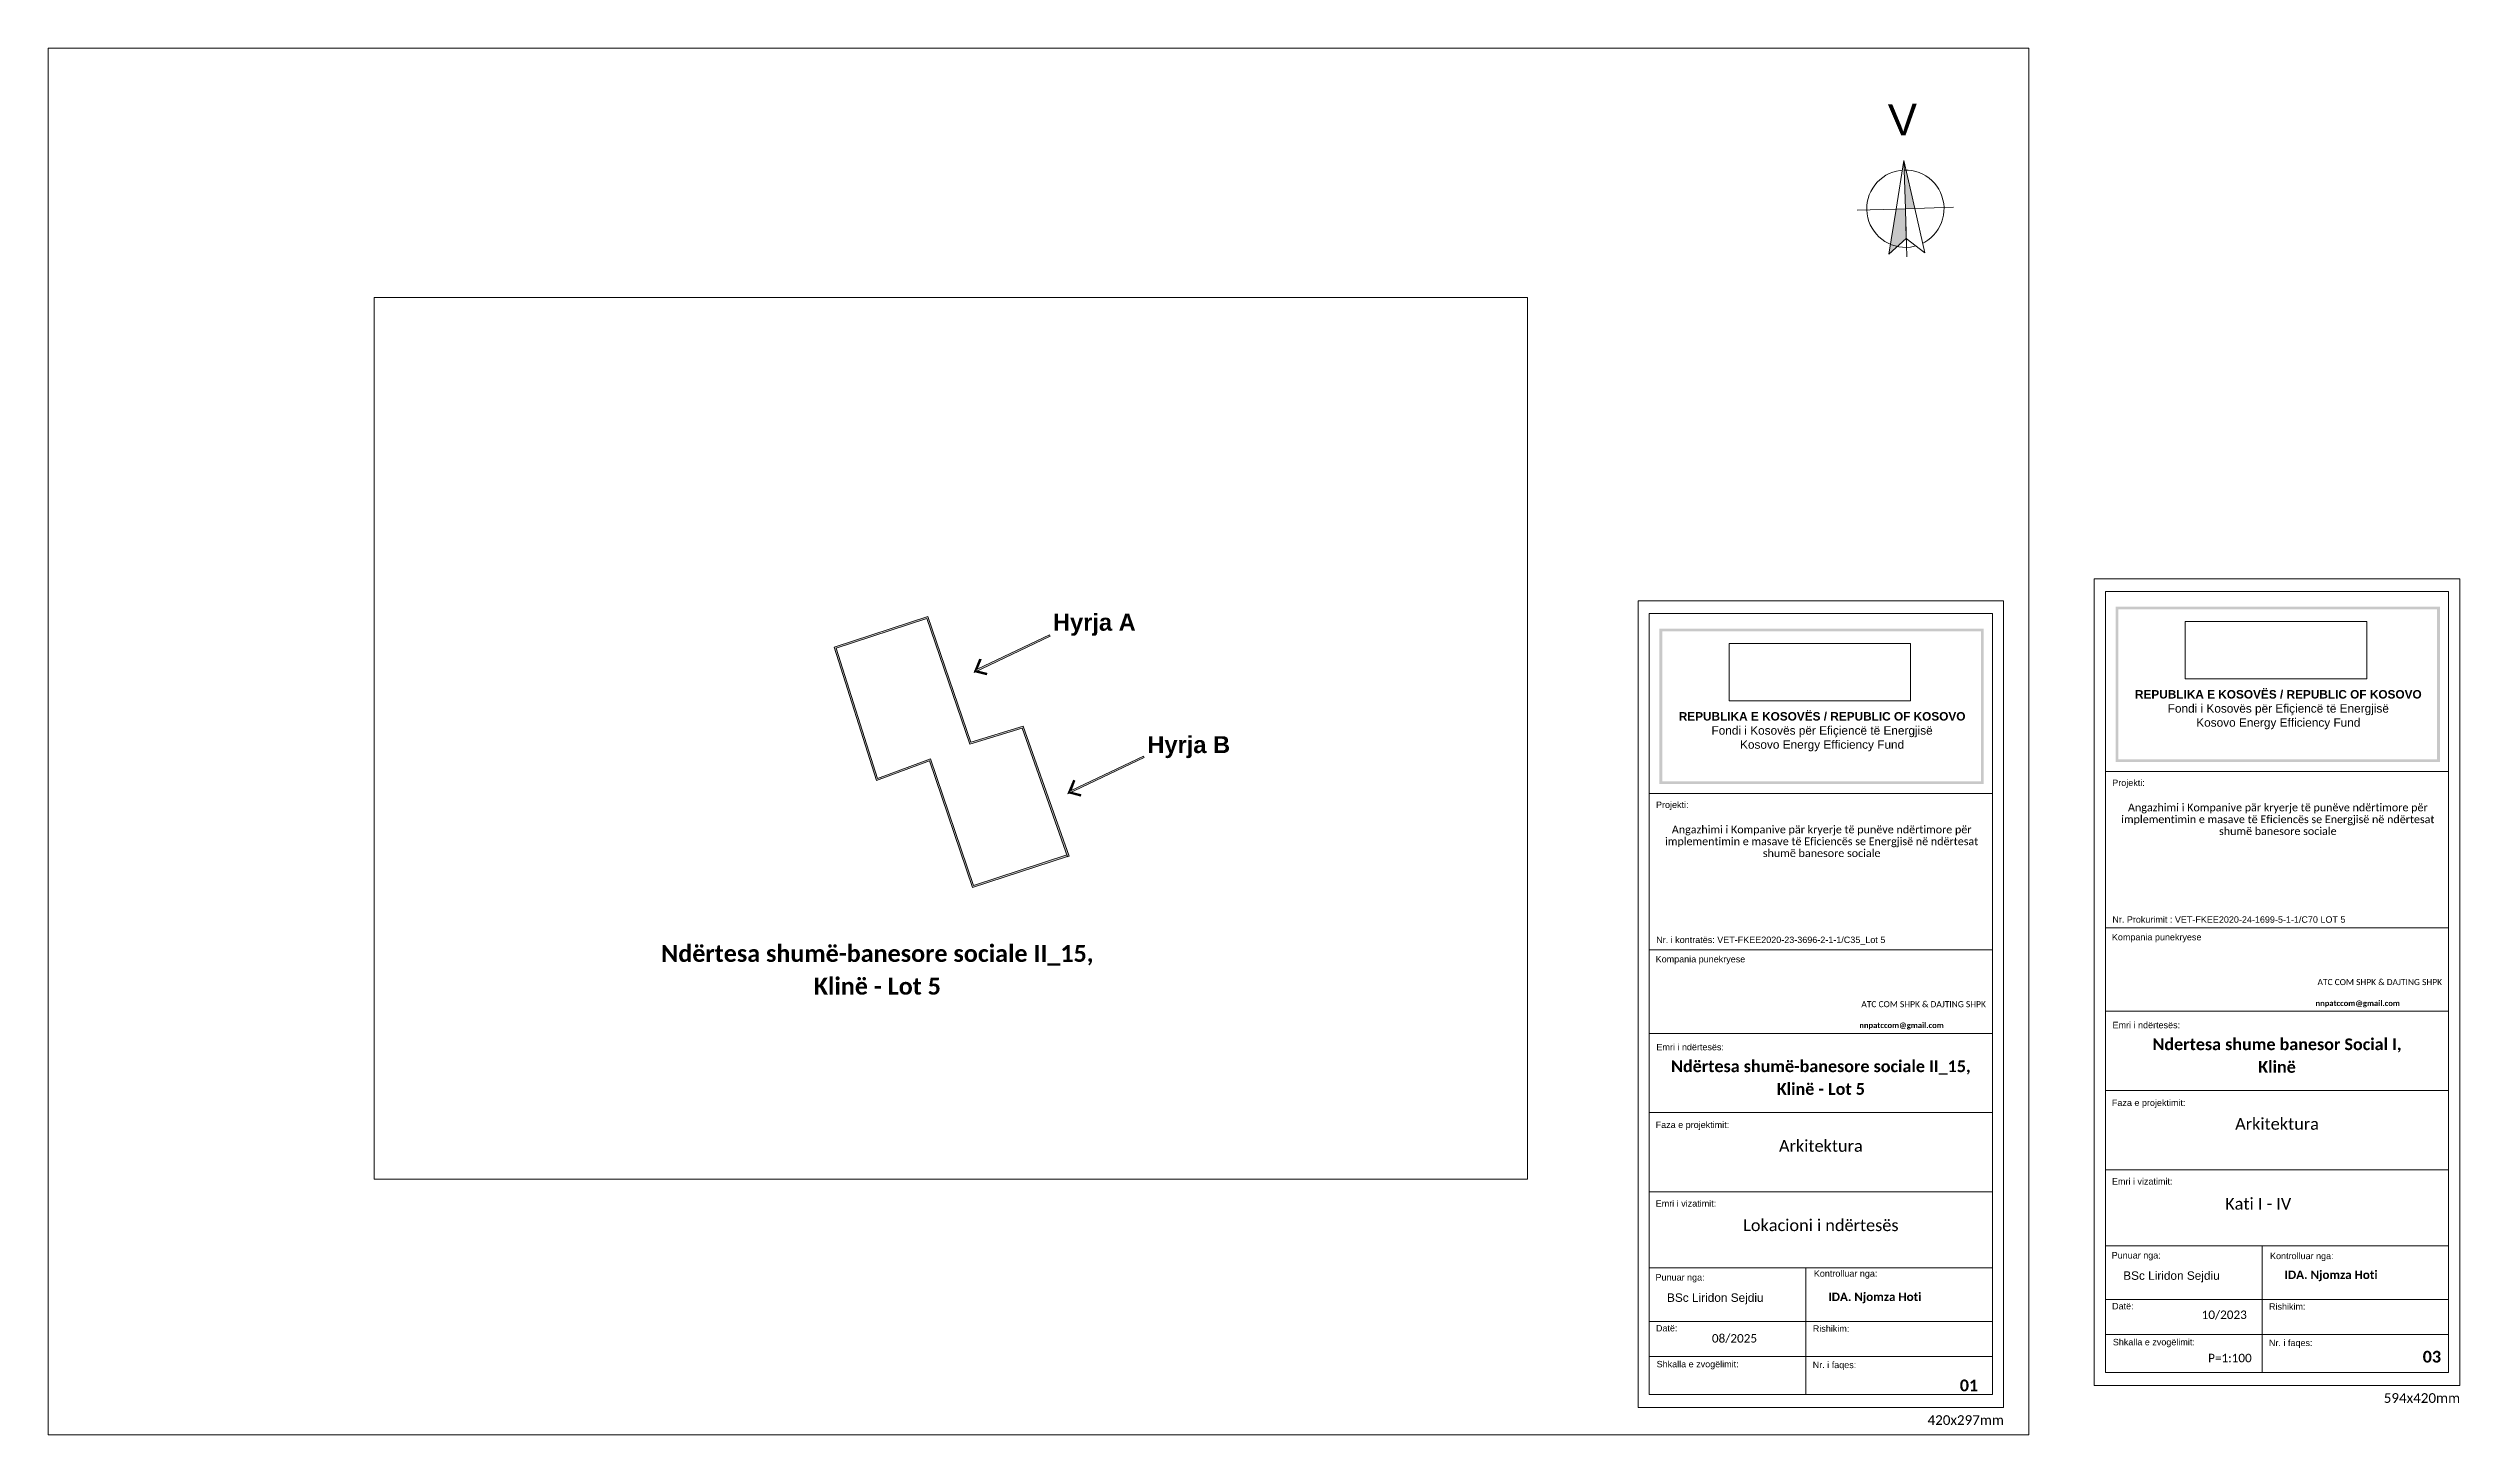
# Model space of a CAD drawing. Header units: feet. Extents: x 2814058 to 2863978, y -67651 to -38951.
import ezdxf
from ezdxf.enums import TextEntityAlignment as Align

# ---------------------------------------------------------------- set-up
doc = ezdxf.new("R2010")
doc.units = ezdxf.units.FT
doc.header["$MEASUREMENT"] = 0
doc.header["$XCLIPFRAME"] = 0
doc.set_wipeout_variables(frame=1)
doc.linetypes.add('Wipeout_Contour', pattern=[1000, 0, -1000])
for name, color, linetype, lineweight in [('Annotation - Text_Pen_No__1', 7, 'Continuous', 0), ('Annotation - Text_Pen_No__20', 1, 'Continuous', 0), ('Dimensioning - General_Pen_No__41', 7, 'Continuous', 0), ('Interior - Furniture _Pen_No__1', 7, 'Continuous', 0), ('Shell - Roof_Pen_No__1', 7, 'Continuous', 0), ('Shell - Roof_Pen_No__21', 7, 'Continuous', 0), ('Structural - Bearing_Pen_No__20', 1, 'Continuous', 0)]:
    doc.layers.add(name, color=color, linetype=linetype, lineweight=lineweight)
for name, color, linetype, lineweight, true_color in [('Annotation - Text_Pen_No__61', 7, 'Continuous', 0, 0x6a6a6a), ('Shell - Roof_Pen_No__61', 7, 'Continuous', 0, 0x6a6a6a), ('Structural - Bearing_Pen_No__86', 7, 'Continuous', 0, 0x5555ff)]:
    doc.layers.add(name, color=color, linetype=linetype, lineweight=lineweight, true_color=true_color)
for name, color, linetype in [('Drawing & Figure', 7, 'Continuous'), ('Interior - Furniture', 7, 'Continuous'), ('Structural - Bearing', 7, 'Continuous')]:
    doc.layers.add(name, color=color, linetype=linetype)
doc.styles.add('GENERATED_STYLE_1', font='arial.ttf')
doc.styles.add('GENERATED_STYLE_2', font='arialbd.ttf')
doc.styles.add('GENERATED_STYLE_3', font='calibrib.ttf')
doc.styles.add('GENERATED_STYLE_4', font='calibri.ttf')
doc.styles.add('GENERATED_STYLE_5', font='calibril.ttf')
picture_1 = doc.add_image_def('image1.png', size_in_pixel=(354, 134))
picture_2 = doc.add_image_def('image2.png', size_in_pixel=(943, 721))

# ---------------------------------------------------------------- blocks, each defined once
blk = doc.blocks.new('Wall_1', base_point=(2834784, -51093))
at = {"layer": 'Structural - Bearing_Pen_No__20', "linetype": 'Continuous', "lineweight": 0}
blk.add_hatch(color=1, dxfattribs=at).paths.add_polyline_path([(2834784, -51093), (2833286, -51807), (2833223, -51873), (2834798, -51123)])
at = {"layer": 'Structural - Bearing_Pen_No__20', "color": 1, "linetype": 'Continuous', "lineweight": 0, "flags": 128}
for points in [[(2833223, -51873), (2834798, -51123)], [(2834784, -51093), (2833286, -51807)], [(2834798, -51123), (2834784, -51093)]]:
    blk.add_lwpolyline(points, dxfattribs=at)
blk = doc.blocks.new('Wall_2', base_point=(2833286, -51807))
at = {"layer": 'Structural - Bearing_Pen_No__20', "linetype": 'Continuous', "lineweight": 0}
blk.add_hatch(color=1, dxfattribs=at).paths.add_polyline_path([(2833286, -51807), (2833368, -51606), (2833337, -51594), (2833223, -51873)])
at = {"layer": 'Structural - Bearing_Pen_No__20', "color": 1, "linetype": 'Continuous', "lineweight": 0, "flags": 128}
for points in [[(2833337, -51594), (2833223, -51873)], [(2833286, -51807), (2833368, -51606)], [(2833368, -51606), (2833337, -51594)]]:
    blk.add_lwpolyline(points, dxfattribs=at)
blk = doc.blocks.new('Wall_3', base_point=(2833230, -51856))
at = {"layer": 'Structural - Bearing_Pen_No__20', "linetype": 'Continuous', "lineweight": 0}
blk.add_hatch(color=1, dxfattribs=at).paths.add_polyline_path([(2833230, -51856), (2833482, -51920), (2833490, -51888), (2833238, -51825)])
at = {"layer": 'Structural - Bearing_Pen_No__20', "color": 1, "linetype": 'Continuous', "lineweight": 0, "flags": 128}
for points in [[(2833238, -51825), (2833230, -51856)], [(2833230, -51856), (2833482, -51920)], [(2833490, -51888), (2833238, -51825)], [(2833482, -51920), (2833490, -51888)]]:
    blk.add_lwpolyline(points, dxfattribs=at)
blk = doc.blocks.new('Wall_4', base_point=(2836728, -53603))
at = {"layer": 'Structural - Bearing_Pen_No__20', "linetype": 'Continuous', "lineweight": 0}
blk.add_hatch(color=1, dxfattribs=at).paths.add_polyline_path([(2836728, -53603), (2835230, -54316), (2835167, -54382), (2836743, -53633)])
at = {"layer": 'Structural - Bearing_Pen_No__20', "color": 1, "linetype": 'Continuous', "lineweight": 0, "flags": 128}
for points in [[(2835167, -54382), (2836743, -53633)], [(2836728, -53603), (2835230, -54316)], [(2836743, -53633), (2836728, -53603)]]:
    blk.add_lwpolyline(points, dxfattribs=at)
blk = doc.blocks.new('Wall_5', base_point=(2835230, -54316))
at = {"layer": 'Structural - Bearing_Pen_No__20', "linetype": 'Continuous', "lineweight": 0}
blk.add_hatch(color=1, dxfattribs=at).paths.add_polyline_path([(2835230, -54316), (2835312, -54116), (2835282, -54104), (2835167, -54382)])
at = {"layer": 'Structural - Bearing_Pen_No__20', "color": 1, "linetype": 'Continuous', "lineweight": 0, "flags": 128}
for points in [[(2835282, -54104), (2835167, -54382)], [(2835230, -54316), (2835312, -54116)], [(2835312, -54116), (2835282, -54104)]]:
    blk.add_lwpolyline(points, dxfattribs=at)
blk = doc.blocks.new('Wall_6', base_point=(2835174, -54366))
at = {"layer": 'Structural - Bearing_Pen_No__20', "linetype": 'Continuous', "lineweight": 0}
blk.add_hatch(color=1, dxfattribs=at).paths.add_polyline_path([(2835174, -54366), (2835426, -54430), (2835434, -54398), (2835182, -54334)])
at = {"layer": 'Structural - Bearing_Pen_No__20', "color": 1, "linetype": 'Continuous', "lineweight": 0, "flags": 128}
for points in [[(2835182, -54334), (2835174, -54366)], [(2835174, -54366), (2835426, -54430)], [(2835434, -54398), (2835182, -54334)], [(2835426, -54430), (2835434, -54398)]]:
    blk.add_lwpolyline(points, dxfattribs=at)
blk = doc.blocks.new('Wall_7', base_point=(2830357, -51337))
at = {"layer": 'Structural - Bearing_Pen_No__20', "linetype": 'Continuous', "lineweight": 0}
blk.add_hatch(color=1, dxfattribs=at).paths.add_polyline_path([(2830367, -51369), (2832246, -50754), (2832267, -50713), (2830326, -51348)])
at = {"layer": 'Structural - Bearing_Pen_No__20', "color": 1, "linetype": 'Continuous', "lineweight": 0, "flags": 128}
for points in [[(2832267, -50713), (2830326, -51348)], [(2830367, -51369), (2832246, -50754)]]:
    blk.add_lwpolyline(points, dxfattribs=at)
blk = doc.blocks.new('Wall_8', base_point=(2832267, -50713))
at = {"layer": 'Structural - Bearing_Pen_No__20', "linetype": 'Continuous', "lineweight": 0}
blk.add_hatch(color=1, dxfattribs=at).paths.add_polyline_path([(2832246, -50754), (2833135, -53357), (2833156, -53317), (2832267, -50713)])
at = {"layer": 'Structural - Bearing_Pen_No__20', "color": 1, "linetype": 'Continuous', "lineweight": 0, "flags": 128}
for points in [[(2832246, -50754), (2833135, -53357)], [(2833156, -53317), (2832267, -50713)]]:
    blk.add_lwpolyline(points, dxfattribs=at)
blk = doc.blocks.new('Wall_9', base_point=(2833156, -53317))
at = {"layer": 'Structural - Bearing_Pen_No__20', "linetype": 'Continuous', "lineweight": 0}
blk.add_hatch(color=1, dxfattribs=at).paths.add_polyline_path([(2833135, -53357), (2834216, -53023), (2834237, -52982), (2833156, -53317)])
at = {"layer": 'Structural - Bearing_Pen_No__20', "color": 1, "linetype": 'Continuous', "lineweight": 0, "flags": 128}
for points in [[(2833135, -53357), (2834216, -53023)], [(2834237, -52982), (2833156, -53317)]]:
    blk.add_lwpolyline(points, dxfattribs=at)
blk = doc.blocks.new('Wall_10', base_point=(2834237, -52982))
at = {"layer": 'Structural - Bearing_Pen_No__20', "linetype": 'Continuous', "lineweight": 0}
blk.add_hatch(color=1, dxfattribs=at).paths.add_polyline_path([(2834216, -53023), (2835160, -55686), (2835191, -55675), (2834237, -52982)])
at = {"layer": 'Structural - Bearing_Pen_No__20', "color": 1, "linetype": 'Continuous', "lineweight": 0, "flags": 128}
for points in [[(2834216, -53023), (2835160, -55686)], [(2835191, -55675), (2834237, -52982)], [(2835160, -55686), (2835191, -55675)]]:
    blk.add_lwpolyline(points, dxfattribs=at)
blk = doc.blocks.new('Wall_11', base_point=(2830357, -51337))
at = {"layer": 'Structural - Bearing_Pen_No__20', "linetype": 'Continuous', "lineweight": 0}
blk.add_hatch(color=1, dxfattribs=at).paths.add_polyline_path([(2830326, -51348), (2831205, -54111), (2831225, -54069), (2830367, -51369)])
at = {"layer": 'Structural - Bearing_Pen_No__20', "color": 1, "linetype": 'Continuous', "lineweight": 0, "flags": 128}
for points in [[(2830326, -51348), (2831205, -54111)], [(2831225, -54069), (2830367, -51369)]]:
    blk.add_lwpolyline(points, dxfattribs=at)
blk = doc.blocks.new('Wall_12', base_point=(2833182, -56290))
at = {"layer": 'Structural - Bearing_Pen_No__20', "linetype": 'Continuous', "lineweight": 0}
blk.add_hatch(color=1, dxfattribs=at).paths.add_polyline_path([(2833192, -56321), (2835157, -55679), (2835146, -55647), (2833213, -56280)])
at = {"layer": 'Structural - Bearing_Pen_No__20', "color": 1, "linetype": 'Continuous', "lineweight": 0, "flags": 128}
for points in [[(2833192, -56321), (2835157, -55679)], [(2835146, -55647), (2833213, -56280)], [(2835157, -55679), (2835146, -55647)]]:
    blk.add_lwpolyline(points, dxfattribs=at)
blk = doc.blocks.new('Wall_13', base_point=(2833182, -56290))
at = {"layer": 'Structural - Bearing_Pen_No__20', "linetype": 'Continuous', "lineweight": 0}
blk.add_hatch(color=1, dxfattribs=at).paths.add_polyline_path([(2833213, -56280), (2832318, -53661), (2832298, -53704), (2833192, -56321)])
at = {"layer": 'Structural - Bearing_Pen_No__20', "color": 1, "linetype": 'Continuous', "lineweight": 0, "flags": 128}
for points in [[(2832298, -53704), (2833192, -56321)], [(2833213, -56280), (2832318, -53661)]]:
    blk.add_lwpolyline(points, dxfattribs=at)
blk = doc.blocks.new('Wall_14', base_point=(2832298, -53704))
at = {"layer": 'Structural - Bearing_Pen_No__20', "linetype": 'Continuous', "lineweight": 0}
blk.add_hatch(color=1, dxfattribs=at).paths.add_polyline_path([(2832318, -53661), (2831225, -54069), (2831205, -54111), (2832298, -53704)])
at = {"layer": 'Structural - Bearing_Pen_No__20', "color": 1, "linetype": 'Continuous', "lineweight": 0, "flags": 128}
for points in [[(2831205, -54111), (2832298, -53704)], [(2832318, -53661), (2831225, -54069)]]:
    blk.add_lwpolyline(points, dxfattribs=at)
blk = doc.blocks.new('North Symbol 22')
at = {"layer": 'Interior - Furniture', "linetype": 'Continuous', "lineweight": 0, "true_color": 0x000000}
blk.add_hatch(color=18, dxfattribs=at).paths.add_polyline_path([(0, 0), (0, 1000), (-194, 0)])
at = {"layer": 'Interior - Furniture _Pen_No__1', "color": 7, "linetype": 'Continuous', "lineweight": 0}
for p, q in [((0, 1000), (-194, 0)), ((0, 0), (0, 1000)), ((-194, 0), (0, 0))]:
    blk.add_line(p, q, dxfattribs=at)
for start, end in [(0, 180), (180, 0)]:
    blk.add_arc((0, 0), 800, start, end, dxfattribs=at)
at = {"layer": 'Interior - Furniture _Pen_No__1', "color": 7, "lineweight": 0, "style": 'GENERATED_STYLE_1'}
blk.add_attdef('txt', text='', height=650, dxfattribs=at).set_placement((0, 1323), align=Align.BOTTOM_CENTER)
at = {"color": 254, "linetype": 'Wipeout_Contour', "lineweight": 0, "ltscale": 1195.088182}
blk.add_wipeout([(0, 0), (0, 1000), (194, 0)], dxfattribs=at).dxf.layer = 'Interior - Furniture'
at = {"layer": 'Interior - Furniture _Pen_No__1', "color": 7, "linetype": 'Continuous', "lineweight": 0}
for p, q in [((0, 1000), (194, 0)), ((0, 0), (0, 1000)), ((194, 0), (0, 0))]:
    blk.add_line(p, q, dxfattribs=at)
at = {"color": 254, "linetype": 'Wipeout_Contour', "lineweight": 0, "ltscale": 1813.560114}
blk.add_wipeout([(0, 0), (0, -618), (-375, -927), (-194, 0)], dxfattribs=at).dxf.layer = 'Interior - Furniture'
at = {"layer": 'Interior - Furniture', "linetype": 'Continuous', "lineweight": 0, "true_color": 0x000000}
blk.add_hatch(color=18, dxfattribs=at).paths.add_polyline_path([(0, 0), (0, -618), (375, -927), (194, 0)])
at = {"layer": 'Interior - Furniture _Pen_No__1', "color": 7, "linetype": 'Continuous', "lineweight": 0}
for p, q in [((-194, 0), (-1000, 0)), ((-375, -927), (-194, 0)), ((-194, 0), (0, 0)), ((0, 0), (0, -618)), ((0, 0), (0, -618)), ((194, 0), (0, 0)), ((375, -927), (194, 0)), ((194, 0), (1000, 0)), ((0, -250), (0, -1000)), ((0, -618), (-375, -927)), ((0, -618), (375, -927))]:
    blk.add_line(p, q, dxfattribs=at)

msp = doc.modelspace()

# ---------------------------------------------------------------- hatches: boundary and pattern name
at = {"layer": 'Structural - Bearing_Pen_No__86', "linetype": 'Continuous', "lineweight": 5, "true_color": 0x5555ff}
for points in [[(2856855, -50509), (2858126, -50509), (2858126, -50567), (2856913, -50567), (2856913, -53593), (2856855, -53593)], [(2857465, -50567), (2857465, -50509), (2863567, -50509), (2863567, -53593), (2863509, -53593), (2863509, -50567)], [(2856855, -52542), (2856913, -52542), (2856913, -53671), (2858126, -53671), (2858126, -53728), (2856855, -53728)], [(2857465, -53728), (2857465, -53671), (2863509, -53671), (2863509, -52542), (2863567, -52542), (2863567, -53728)]]:
    msp.add_hatch(color=173, dxfattribs=at).paths.add_polyline_path(points)
at = {"layer": 'Structural - Bearing_Pen_No__86', "linetype": 'Continuous', "lineweight": 0, "true_color": 0x5555ff}
for points in [[(2847411, -50965), (2848682, -50965), (2848682, -51023), (2847469, -51023), (2847469, -54049), (2847411, -54049)], [(2848021, -51023), (2848021, -50965), (2854123, -50965), (2854123, -54049), (2854065, -54049), (2854065, -51023)], [(2847411, -52998), (2847469, -52998), (2847469, -54127), (2848682, -54127), (2848682, -54184), (2847411, -54184)], [(2848021, -54184), (2848021, -54127), (2854065, -54127), (2854065, -52998), (2854123, -52998), (2854123, -54184)]]:
    msp.add_hatch(color=173, dxfattribs=at).paths.add_polyline_path(points)

# ---------------------------------------------------------------- linework, layer by layer
at = {"layer": 'Shell - Roof_Pen_No__1', "color": 7, "linetype": 'Continuous', "lineweight": 0}
for p, q in [((2846969, -50390), (2854535, -50390)), ((2846969, -57613), (2846969, -50390)), ((2854535, -50390), (2854535, -67090)), ((2847199, -57613), (2847199, -50653)), ((2847199, -50653), (2854304, -50653)), ((2854304, -50653), (2854304, -57613)), ((2854304, -54377), (2847199, -54377)), ((2847199, -66820), (2847199, -54943)), ((2854304, -54943), (2854304, -66820)), ((2854304, -57613), (2847199, -57613)), ((2854304, -57613), (2847199, -57613)), ((2854304, -59342), (2847199, -59342)), ((2854304, -60984), (2847199, -60984)), ((2854304, -62626), (2847199, -62626)), ((2854304, -64198), (2847199, -64198)), ((2850443, -64198), (2850443, -66820)), ((2854304, -65305), (2847199, -65305)), ((2854304, -66033), (2847199, -66033)), ((2854304, -66820), (2847199, -66820)), ((2854535, -67090), (2846969, -67090))]:
    msp.add_line(p, q, dxfattribs=at)
at = {"layer": 'Shell - Roof_Pen_No__1', "color": 7, "linetype": 'Continuous', "lineweight": 5}
for p, q in [((2856412, -49934), (2863978, -49934)), ((2856412, -57157), (2856412, -49934)), ((2856412, -49934), (2863978, -49934)), ((2856643, -57157), (2856643, -50196)), ((2856643, -50196), (2863748, -50196)), ((2863748, -50196), (2863748, -57157)), ((2863978, -49934), (2863978, -66634)), ((2863978, -49934), (2863978, -66634)), ((2863748, -53921), (2856643, -53921)), ((2856643, -66364), (2856643, -54486)), ((2863748, -54486), (2863748, -66364)), ((2863748, -57157), (2856643, -57157)), ((2863748, -57157), (2856643, -57157)), ((2863748, -58885), (2856643, -58885)), ((2863748, -60528), (2856643, -60528)), ((2863748, -62170), (2856643, -62170)), ((2863748, -63742), (2856643, -63742)), ((2859887, -63742), (2859887, -66364)), ((2863748, -64849), (2856643, -64849)), ((2863748, -65577), (2856643, -65577)), ((2863748, -66364), (2856643, -66364)), ((2863978, -66634), (2856412, -66634))]:
    msp.add_line(p, q, dxfattribs=at)
at = {"layer": 'Shell - Roof_Pen_No__21', "color": 7, "linetype": 'Continuous', "lineweight": 0}
for p, q in [((2814058, -38951), (2855058, -38951)), ((2814058, -67651), (2814058, -38951)), ((2855058, -67651), (2855058, -38951)), ((2855058, -67651), (2855058, -38951)), ((2814058, -67651), (2855058, -67651))]:
    msp.add_line(p, q, dxfattribs=at)
at = {"layer": 'Shell - Roof_Pen_No__61', "color": 251, "linetype": 'Continuous', "lineweight": 5, "true_color": 0x6a6a6a}
msp.add_line((2856412, -66634), (2856412, -54486), dxfattribs=at)
at = {"layer": 'Shell - Roof_Pen_No__61', "color": 251, "linetype": 'Continuous', "lineweight": 0, "true_color": 0x6a6a6a}
msp.add_line((2846969, -67090), (2846969, -54943), dxfattribs=at)

# ---------------------------------------------------------------- block references
at = {"layer": 'Interior - Furniture', "color": 104, "linetype": 'Continuous', "lineweight": 0, "true_color": 0x029e21}
ref = msp.add_blockref('North Symbol 22', (2852502, -42273), dxfattribs=dict(at, xscale=-1, zscale=1000, rotation=1.818300398010831))
ref.add_attrib('txt', 'V', dxfattribs={"layer": 'Interior - Furniture _Pen_No__1', "color": 7, "lineweight": 0, "height": 650, "rotation": 1.8183, "style": 'GENERATED_STYLE_1'}).set_placement((2852467, -40950), align=Align.BOTTOM_CENTER)
at = {"layer": 'Structural - Bearing', "color": 1, "lineweight": 0}
for name, p in [('Wall_7', (2830357, -51337)), ('Wall_8', (2832267, -50713)), ('Wall_11', (2830357, -51337)), ('Wall_1', (2834784, -51093)), ('Wall_2', (2833286, -51807)), ('Wall_3', (2833230, -51856)), ('Wall_9', (2833156, -53317)), ('Wall_10', (2834237, -52982)), ('Wall_14', (2832298, -53704)), ('Wall_13', (2833182, -56290)), ('Wall_4', (2836728, -53603)), ('Wall_5', (2835230, -54316)), ('Wall_6', (2835174, -54366)), ('Wall_12', (2833182, -56290))]:
    msp.add_blockref(name, p, dxfattribs=at)

# ---------------------------------------------------------------- texts
at = {"layer": 'Annotation - Text_Pen_No__1', "color": 7}
for s, style, p in [('IDA. Njomza Hoti', 'GENERATED_STYLE_3', (2860350, -64427)), ('IDA. Njomza Hoti', 'GENERATED_STYLE_3', (2850906, -64883)), ('08/2025', 'GENERATED_STYLE_4', (2848497, -65743))]:
    msp.add_text(s, height=175, dxfattribs=dict(at, style=style)).set_placement(p)
at = {"layer": 'Annotation - Text_Pen_No__1', "color": 7, "linetype": 'Continuous', "lineweight": 5, "attachment_point": 2}
for s, insert, char_height, style in [('\\A1;REPUBLIKA E KOSOVËS / REPUBLIC OF KOSOVO\\P{\\fArial|b0|i0|c0|p34;Fondi i Kosovës për Efiçiencë të Energjisë\\PKosovo Energy Efficiency Fund\\P}', (2860222, -52237), 175, 'GENERATED_STYLE_2'), ('\\A1;ATC COM SHPK & DAJTING SHPK ', (2862322, -58219), 125, 'GENERATED_STYLE_4'), ('\\A1;ATC COM SHPK & DAJTING SHPK ', (2852879, -58676), 125, 'GENERATED_STYLE_4'), ('\\A1;{\\fCalibri|b0|i0|c0|p34;Arkitektura}', (2860195, -61095), 242.5, 'GENERATED_STYLE_3'), ('\\A1;{\\fCalibri|b0|i0|c0|p34;Kati I - IV}', (2859806, -62749), 242.5, 'GENERATED_STYLE_3'), ('\\A1;BSc Liridon Sejdiu', (2858010, -64269), 175, 'GENERATED_STYLE_1'), ('\\A1;BSc Liridon Sejdiu', (2848567, -64725), 175, 'GENERATED_STYLE_1'), ('\\A1;{\\fCalibri|b0|i0|c0|p34;10/2023}', (2859103, -65080), 175, 'GENERATED_STYLE_3'), ('\\A1;{\\fCalibri|b0|i0|c0|p34;P=1:100}', (2859220, -65975), 175, 'GENERATED_STYLE_3'), ('\\A1;{\\fCalibri|b1|i0|c0|p34; 03}', (2863359, -65914), 242.5, 'GENERATED_STYLE_4')]:
    msp.add_mtext(s, dxfattribs=dict(at, insert=insert, char_height=char_height, style=style))
at = {"layer": 'Annotation - Text_Pen_No__1', "color": 7, "linetype": 'Continuous', "lineweight": 0, "attachment_point": 2}
for s, insert, char_height, style in [('\\A1;REPUBLIKA E KOSOVËS / REPUBLIC OF KOSOVO\\P{\\fArial|b0|i0|c0|p34;Fondi i Kosovës për Efiçiencë të Energjisë\\PKosovo Energy Efficiency Fund\\P}', (2850778, -52693), 175, 'GENERATED_STYLE_2'), ('\\A1;Arkitektura', (2850752, -61551), 242.5, 'GENERATED_STYLE_4'), ('\\A1;Lokacioni i ndërtesës', (2850752, -63193), 242.5, 'GENERATED_STYLE_4'), ('\\A1; 01', (2853776, -66508), 242.5, 'GENERATED_STYLE_3')]:
    msp.add_mtext(s, dxfattribs=dict(at, insert=insert, char_height=char_height, style=style))
at = {"layer": 'Annotation - Text_Pen_No__1', "color": 7, "linetype": 'Continuous', "lineweight": 5, "char_height": 160, "width": 6798, "attachment_point": 2, "line_spacing_factor": 0.919632, "style": 'GENERATED_STYLE_5'}
for insert in [(2860212, -54586), (2850769, -55042)]:
    msp.add_mtext('\\A1;Angazhimi i Kompanive pär kryerje të punëve ndërtimore për implementimin e masave të Eficiencës se Energjisë në ndërtesat shumë banesore sociale', dxfattribs=dict(at, insert=insert))
at = {"layer": 'Annotation - Text_Pen_No__1', "color": 7, "linetype": 'Continuous', "lineweight": 0, "insert": (2850752, -59903), "char_height": 242.5, "attachment_point": 2, "line_spacing_factor": 1.16153, "style": 'GENERATED_STYLE_3'}
msp.add_mtext('\\A1;Ndërtesa shumë-banesore sociale II_15, \\PKlinë - Lot 5', dxfattribs=at)
at = {"layer": 'Annotation - Text_Pen_No__1', "color": 7, "linetype": 'Continuous', "lineweight": 5, "insert": (2860195, -59447), "char_height": 242.5, "attachment_point": 2, "line_spacing_factor": 1.16153, "style": 'GENERATED_STYLE_4'}
msp.add_mtext('\\A1;{\\fCalibri|b1|i0|c0|p34;Ndertesa shume banesor Social I, \\PKlinë}', dxfattribs=at)
at = {"layer": 'Annotation - Text_Pen_No__20', "color": 1, "linetype": 'Continuous', "lineweight": 0, "char_height": 350, "attachment_point": 2, "style": 'GENERATED_STYLE_2'}
for s, insert in [('\\A1;Hyrja A', (2835713, -50658)), ('\\A1;Hyrja B', (2837667, -53191))]:
    msp.add_mtext(s, dxfattribs=dict(at, insert=insert))
at = {"layer": 'Annotation - Text_Pen_No__20', "color": 1, "linetype": 'Continuous', "lineweight": 0, "insert": (2831220, -57513), "char_height": 350, "attachment_point": 2, "line_spacing_factor": 1.16153, "style": 'GENERATED_STYLE_3'}
msp.add_mtext('\\A1;Ndërtesa shumë-banesore sociale II_15, \\PKlinë - Lot 5', dxfattribs=at)
at = {"layer": 'Annotation - Text_Pen_No__61', "color": 251, "linetype": 'Continuous', "lineweight": 5, "true_color": 0x6a6a6a, "insert": (2863195, -66791), "char_height": 200, "attachment_point": 2, "style": 'GENERATED_STYLE_3'}
msp.add_mtext('\\A1;{\\fCalibri|b0|i0|c0|p34;594x420mm}', dxfattribs=at)
at = {"layer": 'Annotation - Text_Pen_No__61', "color": 251, "linetype": 'Continuous', "lineweight": 0, "true_color": 0x6a6a6a, "insert": (2853751, -67247), "char_height": 200, "attachment_point": 2, "style": 'GENERATED_STYLE_4'}
msp.add_mtext('\\A1;420x297mm', dxfattribs=at)
at = {"layer": 'Dimensioning - General_Pen_No__41', "color": 7, "linetype": 'Continuous', "lineweight": 5, "attachment_point": 7, "style": 'GENERATED_STYLE_1'}
for s, insert, char_height in [('\\A1;Projekti:', (2856784, -54262), 133.38), ('\\A1;Nr. Prokurimit : VET-FKEE2020-24-1699-5-1-1/C70 LOT 5', (2856787, -57055), 133.37), ('\\A1;Emri i ndërtesës:', (2856791, -59239), 133.38), ('\\A1;Faza e projektimit:', (2856777, -60886), 133.38), ('\\A1;Emri i vizatimit:', (2856778, -62474), 133.38), ('\\A1;Punuar nga:', (2856773, -64043), 133.38), ('\\A1;Kontrolluar nga:', (2860051, -64056), 133.38), ('\\A1;Datë:', (2856781, -65058), 133.4), ('\\A1;Rishikim:', (2860029, -65066), 133.38), ('\\A1;Shkalla e zvogëlimit:', (2856796, -65840), 133.38), ('\\A1;Nr. i faqes:', (2860028, -65856), 133.38)]:
    msp.add_mtext(s, dxfattribs=dict(at, insert=insert, char_height=char_height))
at = {"layer": 'Dimensioning - General_Pen_No__41', "color": 7, "linetype": 'Continuous', "lineweight": 0, "attachment_point": 7, "style": 'GENERATED_STYLE_1'}
for s, insert, char_height in [('\\A1;Projekti:', (2847340, -54718), 133.38), ('\\A1;Nr. i kontratës: VET-FKEE2020-23-3696-2-1-1/C35_Lot 5', (2847344, -57511), 133.38), ('\\A1;Kompania punekryese', (2856777, -57458), 133.38), ('\\A1;Kompania punekryese', (2847333, -57914), 133.38), ('\\A1;Emri i ndërtesës:', (2847348, -59695), 133.38), ('\\A1;Faza e projektimit:', (2847333, -61342), 133.38), ('\\A1;Emri i vizatimit:', (2847334, -62931), 133.38), ('\\A1;Punuar nga:', (2847330, -64499), 133.38), ('\\A1;Kontrolluar nga:', (2850607, -64420), 133.38), ('\\A1;Datë:', (2847338, -65514), 133.4), ('\\A1;Rishikim:', (2850586, -65522), 133.38), ('\\A1;Shkalla e zvogëlimit:', (2847353, -66296), 133.38), ('\\A1;Nr. i faqes:', (2850584, -66312), 133.38)]:
    msp.add_mtext(s, dxfattribs=dict(at, insert=insert, char_height=char_height))
at = {"layer": 'Dimensioning - General_Pen_No__41', "color": 7, "linetype": 'Continuous', "lineweight": 5, "char_height": 115, "attachment_point": 7, "line_spacing_factor": 0.922253, "style": 'GENERATED_STYLE_1'}
for insert in [(2860992, -58807), (2851549, -59263)]:
    msp.add_mtext('\\A1;\\pt737.29,1517,2350.4,3281.9;{\\fCalibri|b1|i0|c0|p34;nnpatccom@gmail.com}', dxfattribs=dict(at, insert=insert))

# ---------------------------------------------------------------- pictures from other files: only their frames are drawn
at = {"layer": 'Drawing & Figure', "linetype": 'Continuous', "lineweight": 0}
image = msp.add_image(picture_2, insert=(2820806, -62363), size_in_units=(23876, 18255), dxfattribs=at)
image.set_boundary_path([(-0.5, -0.5), (942.5, 720.5)])
image = msp.add_image(picture_1, insert=(2858294, -52002), size_in_units=(3759, 1184), dxfattribs=at)
image.set_boundary_path([(-0.5, -0.5), (353.5, 133.5)])
image = msp.add_image(picture_1, insert=(2848851, -52458), size_in_units=(3759, 1184), dxfattribs=at)
image.set_boundary_path([(-0.5, -0.5), (353.5, 133.5)])

doc.saveas('drawing.dxf')
